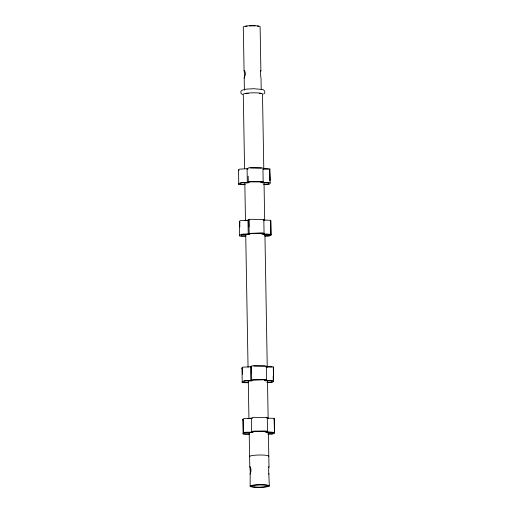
<?xml version="1.0" encoding="UTF-8"?>
<svg xmlns="http://www.w3.org/2000/svg" width="513" height="513" viewBox="0 0 513 513"><rect width="100%" height="100%" fill="white"/><g stroke="black" fill="none" stroke-linecap="round" stroke-linejoin="round"><path stroke-width="0.77" d="M244.4 90.205L244.188 78.123L244.759 74.879L244.06 70.602L243.297 26.836A8.458 1.148 -1 0 1 252.556 25.65A8.458 1.148 -1 0 1 260.117 26.779L260.88 70.544L260.315 73.789L261.014 78.066L261.213 89.39M244.188 78.123L245.522 73.84L244.881 71.333L244.06 70.602M260.36 71.525L260.88 70.544M244.874 184.674L239.327 184.654L238.744 184.424L238.801 183.699L240.52 182.769L248.292 182.307L248.183 176.145M264.266 184.571L269.242 184.282L270.082 183.583L270.139 182.865L263.175 182.525L262.938 168.668L269.902 169.001L269.569 169.521L270.03 180.505M263.804 219.474L249.581 219.314L247.978 220.205L240.302 220.628L239.462 221.327L239.398 222.046L239.981 222.276M245.772 236.16L240.225 236.14L239.642 235.909L239.706 235.191L241.418 234.255L249.19 233.793L248.792 219.551M270.473 221.007L270.8 220.487L270.216 220.263L263.24 220.058M265.163 236.057L269.261 236.006L270.979 235.069L270.8 220.487M266.362 366.013L252.139 365.852L250.536 366.744L242.861 367.167L242.021 367.866L241.956 368.584L242.54 368.815M248.33 382.698L242.784 382.679L242.2 382.448L242.258 381.73L243.976 380.793L251.748 380.332L251.344 366.09M273.025 367.545L273.358 367.032L272.775 366.801L265.798 366.596M266.388 417.935L267.26 417.499L253.037 417.338L251.434 418.23L243.758 418.653L242.918 419.352L242.861 420.07L243.438 420.301M266.952 382.576L271.819 382.544L273.538 381.614L273.358 367.032M249.228 434.19L243.681 434.165L243.098 433.934L243.162 433.216L244.881 432.279L250.921 432.183L252.409 431.965L252.486 431.439L253.281 431.196L255.044 431.087L267.017 431.125L267.504 431.362L266.632 431.792L266.94 431.946L274.5 432.376L274.436 433.1L272.717 434.03L267.85 434.062M273.929 419.038L274.256 418.518L273.673 418.287L267.292 418.178L267.536 432.042L265.035 431.972L265.907 431.369L265.24 431.247L254.082 431.433C252.845 433.44 247.824 431.831 245.547 432.51L244.714 433.209L244.65 433.927L249.536 433.953M250.113 486.061A9.657 1.308 -1 0 1 264.291 484.798A9.657 1.308 -1 0 1 265.83 486.94A9.657 1.308 -1 0 1 250.479 486.568L250.113 486.061L250.241 470.928L249.78 466.689L249.177 432.318M268.389 432.254L268.992 466.625L268.652 469.837L269.325 485.997M249.908 474.147C251.332 472.107 251.203 469.183 250.35 466.926L249.78 466.689M268.434 467.381L268.992 466.625M263.618 94.097L264.785 93.103L264.746 91.122L263.15 89.576L253.897 88.698L245.984 89.159L242.072 90.211L240.911 91.205L240.943 93.186L242.546 94.732M238.744 184.424L238.564 169.841L239.398 169.143L247.08 168.719L248.683 167.822L250.447 167.713L262.906 167.988M249.029 233.415L261.919 233.011L263.56 233.101L264.048 233.332L263.175 233.768L264.08 234.011L271.044 234.351M251.588 379.953L264.477 379.549L266.112 379.639L266.606 379.876L265.734 380.306L266.632 380.55L273.602 380.89M245.182 184.443L240.296 184.411L240.353 183.692L241.193 182.994C243.47 182.314 248.491 183.93 249.728 181.923L260.886 181.737L261.553 181.859L260.681 182.461L262.598 182.788L268.588 182.872L268.53 183.596L267.69 184.289L263.618 184.334M261.919 182.686L263.175 182.525L262.278 182.282L263.15 181.846L250.69 181.576L248.132 181.929L248.292 182.307M246.08 235.929L241.193 235.903L241.257 235.178L242.091 234.479C244.368 233.8 249.389 235.416 250.626 233.409L261.784 233.223L262.451 233.344L261.579 233.947L263.496 234.274L269.492 234.358L269.428 235.082L268.588 235.775L264.516 235.82M262.823 234.172L264.08 234.011L263.836 220.154M248.638 382.467L243.752 382.441L243.81 381.717L244.65 381.024C246.926 380.345 251.947 381.954 253.185 379.947L264.342 379.761L265.009 379.883L264.137 380.486L266.055 380.813L272.044 380.896L271.986 381.621L271.146 382.32L267.074 382.358M265.375 380.71L266.632 380.55L266.394 366.692M247.189 168.982L248.093 168.873L247.08 168.719L247.317 182.577L248.337 182.731M250.652 367.013L251.55 366.898L250.536 366.744L250.78 380.608L251.793 380.761M247.17 220.558L244.387 220.545M250.626 418.582L247.843 418.57M250.312 167.931L261.309 167.995M253.768 365.955L264.766 366.025M263.464 168.982L268.35 169.014M267.972 433.844L272.044 433.806L272.884 433.107L272.948 432.388L266.279 432.202M265.811 366.949L271.807 367.039M248.991 220.359L247.978 220.205L248.221 234.069L249.235 234.217M252.447 418.384L251.434 418.23L251.678 432.093L252.691 432.247M239.084 170.791L238.5 170.56L238.564 169.841M268.549 473.839L269.12 474.083M269.902 169.001L270.139 182.865M274.256 418.518L274.5 432.376M270.742 221.212L270.979 235.069M273.294 367.75L273.538 381.614M274.199 419.236L274.436 433.1M269.588 170.29L269.761 180.307M270.608 228.708L270.71 234.871M273.179 376.023L273.269 381.409M263.804 169.425L262.489 94.103A9.657 1.308 -1 0 0 253.852 92.815A9.657 1.308 -1 0 0 243.277 94.168L244.579 168.687M264.022 182.243L264.695 220.712M264.932 234.332L267.254 367.346M267.478 380.171L268.152 418.634M248.946 219.93L249.068 226.861M251.505 366.468L251.626 373.4M244.829 183.115L245.483 220.776M245.721 234.396L248.048 367.411M248.286 381.037L248.94 418.698M239.731 221.526L239.821 226.919M242.29 368.065L242.392 374.227M243.188 419.557L243.412 432.645M239.462 221.327L239.642 235.909M242.021 367.866L242.2 382.448M242.918 419.352L243.098 433.934M249.959 456.859A9.657 1.308 -1 0 1 258.283 455.037A9.657 1.308 -1 0 1 268.806 456.294M246.016 93.584A8.458 1.148 -1 0 1 247.535 93.34M259.431 93.295A8.458 1.148 -1 0 1 260.976 93.667M246.99 93.661A7.259 0.988 -1 0 1 248.292 93.449M245.317 26.452A7.259 0.988 -1 0 1 247.119 26.125M249.619 25.9A7.259 0.988 -1 0 1 255.141 25.881M257.327 26.086A7.259 0.988 -1 0 1 258.655 26.407M254.781 487.049A8.458 1.148 -1 0 0 268.132 486.003A8.458 1.148 -1 0 0 256.25 485.041A8.458 1.148 -1 0 0 254.781 487.049"/></g></svg>
